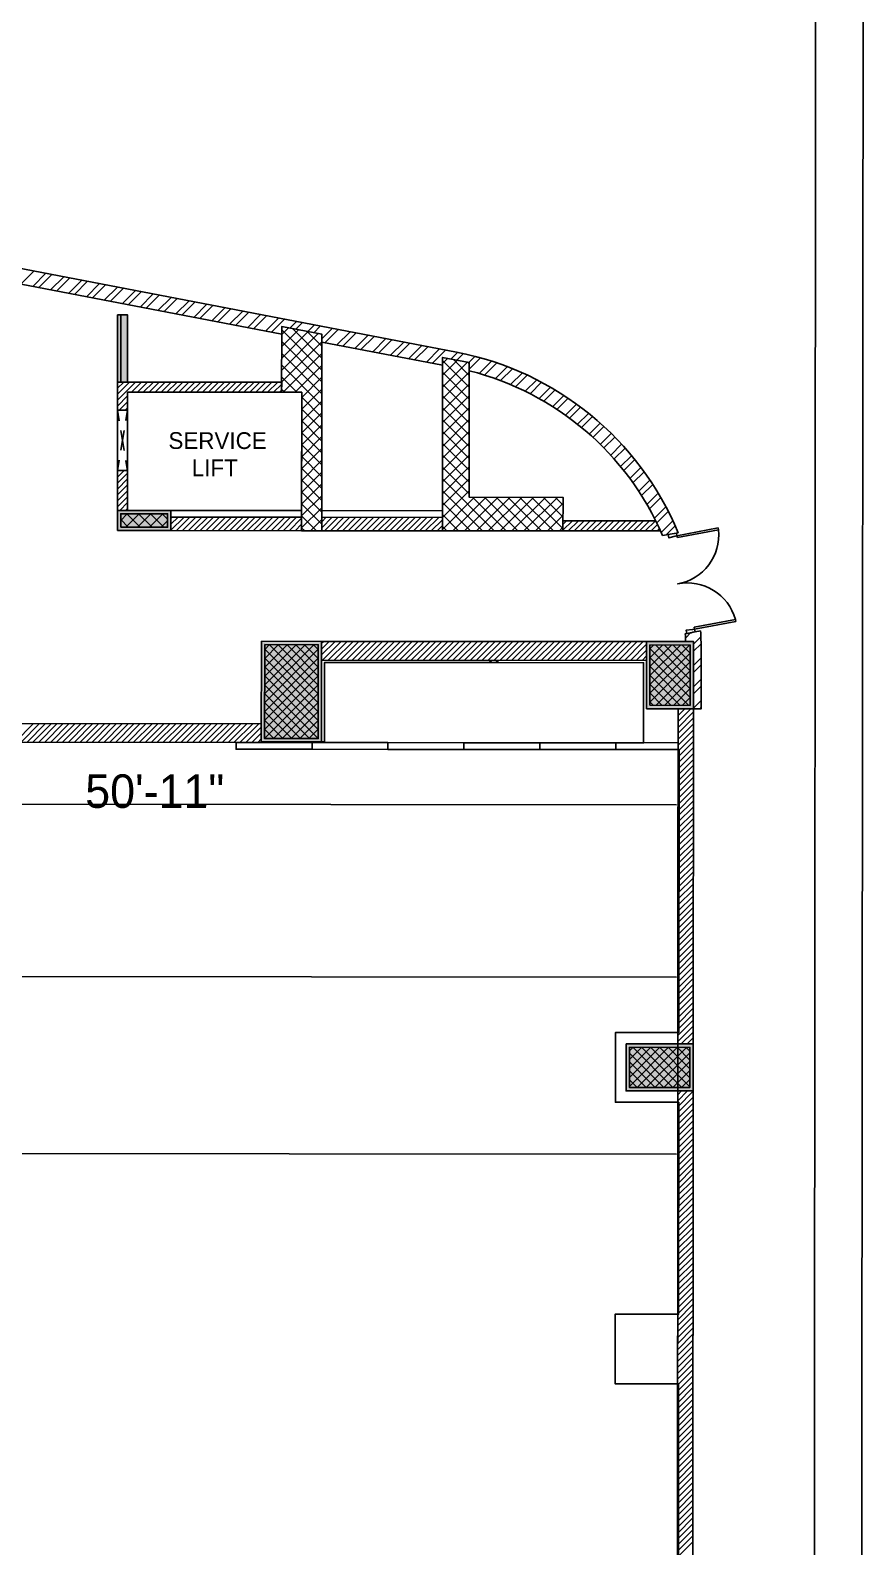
# Model space of a CAD drawing. Header units: millimetres. Extents: x -957 to 3394, y -3 to 3008.
# Drawn here: x 2905 to 3394, y 1653 to 2543 of the extents above; entities that cross this region are included whole.
import ezdxf

# ---------------------------------------------------------------- set-up
doc = ezdxf.new("R2010")
doc.units = ezdxf.units.MM
for name, color, linetype in [('HATCHES', 7, 'CONTINUOUS'), ('PDF_0', 7, 'CONTINUOUS'), ('PDF_DOOR', 7, 'CONTINUOUS'), ('PDF_ELEVATION_5_LIGHT', 7, 'CONTINUOUS'), ('PDF_ELEVATION_HIDDEN', 7, 'CONTINUOUS'), ('PDF_FIRE___PLUMB_MARGIN', 7, 'CONTINUOUS'), ('PDF_FRAMING-COLUMN', 7, 'CONTINUOUS'), ('PDF_FRAMING-COLUMN_HATCH', 7, 'CONTINUOUS'), ('PDF_FSM-PODIUM-FRAMING_-_S', 7, 'CONTINUOUS'), ('PDF_HATCH', 7, 'CONTINUOUS'), ('PDF_HATCH_-_BRICK_WALL', 7, 'CONTINUOUS'), ('PDF_HATCH_-_WALL', 7, 'CONTINUOUS'), ('PDF_ID_LAYER', 7, 'CONTINUOUS'), ('PDF_SHREM-CAD_6_CABLE', 7, 'CONTINUOUS'), ('PDF_SHREM_ACOUSTIC_WALL', 7, 'CONTINUOUS'), ('PDF_TEMPLATE', 7, 'CONTINUOUS'), ('PDF_TEXT', 7, 'CONTINUOUS'), ('PDF_WALL', 7, 'CONTINUOUS')]:
    doc.layers.add(name, color=color, linetype=linetype)
doc.styles.add('PDF_ARIAL', font='PDF_ARIAL')

msp = doc.modelspace()

# ---------------------------------------------------------------- linework, layer by layer
at = {"layer": 'HATCHES', "color": 253}
msp.add_lwpolyline([(712.53, 2126.9), (3285.08, 2124.7), (3284.08, 953.45), (711.53, 951.72), (712.53, 2126.9)], dxfattribs=at)
at = {"layer": 'PDF_0'}
msp.add_lwpolyline([(-926.17, 18.23), (-923.64, 2975.98), (3366.24, 2973.12), (3363.71, 15.38)], close=True, dxfattribs=at)
at = {"layer": 'PDF_0', "color": 7}
for points in [[(3294.18, 2184.09), (3266.65, 2184.11), (3266.61, 2144.78), (3294.14, 2144.76)], [(3293.95, 1920.57), (3293.98, 1948.11), (3254.65, 1948.14), (3254.62, 1920.61)]]:
    msp.add_lwpolyline(points, close=True, dxfattribs=at)
at = {"layer": 'PDF_0'}
for points in [[(3285.08, 2124.7), (3285.02, 2050.11)], [(3285.08, 2123.39), (3285.05, 2088.4)], [(3285.06, 2100.31), (3285, 2033.98)], [(2675.1, 2088.93), (3284.26, 2088.4)], [(3284.85, 2088.21), (3285.25, 2088.6)], [(3285.04, 2078.04), (3284.96, 1987.38)], [(3284.82, 2049.92), (3285.21, 2050.31)], [(3284.81, 2033.79), (3285.2, 2034.18)], [(3284.77, 1987.2), (3285.16, 1987.59)], [(3284.75, 1970.28), (3285.15, 1970.67)], [(3284.93, 1944.34), (3284.95, 1970.48)], [(3284.68, 1883.36), (3285.07, 1883.75)], [(3284.88, 1883.52), (3284.88, 1883.56)]]:
    msp.add_lwpolyline(points, dxfattribs=at)
at = {"layer": 'PDF_0', "color": 7}
for points in [[(3294.18, 2184.09), (3266.65, 2184.11), (3294.14, 2144.76), (3266.61, 2144.78)], [(3293.95, 1920.57), (3293.98, 1948.11), (3254.62, 1920.61), (3254.65, 1948.14)]]:
    msp.add_solid(points, dxfattribs=at)
at = {"layer": 'PDF_DOOR'}
for points in [[(3284.66, 2245.16), (3308.81, 2249.71), (3308.61, 2250.78), (3284.46, 2246.23)], [(3279.32, 2246.91), (3284.16, 2247.82), (3284.46, 2246.23), (3283.31, 2246.01), (3279.69, 2244.97)], [(3294.58, 2192.5), (3318.74, 2197.05), (3318.94, 2195.99), (3294.78, 2191.44)], [(3290.25, 2188.93), (3295.08, 2189.84), (3294.78, 2191.44), (3293.63, 2191.22), (3289.88, 2190.87)]]:
    msp.add_lwpolyline(points, close=True, dxfattribs=at)
msp.add_lwpolyline([(3318.74, 2197.05, 0.393894), (3284.79, 2217.92, 0.393894), (3308.81, 2249.71, 0.393894)], format="xyb", dxfattribs=at)
at = {"layer": 'PDF_ELEVATION_5_LIGHT', "color": 7}
msp.add_lwpolyline([(2962, 2375.71), (2956.1, 2375.72), (2956.07, 2336.39), (2961.97, 2336.38)], close=True, dxfattribs=at)
msp.add_lwpolyline([(2962, 2375.71), (2956.1, 2375.72), (2956.07, 2336.39), (2961.97, 2336.38)], close=True, dxfattribs=at)
at = {"layer": 'PDF_ELEVATION_5_LIGHT'}
for points in [[(2956.07, 2336.39), (2956.1, 2375.72)], [(2958.04, 2336.39), (2958.07, 2375.72)], [(2961.97, 2336.38), (2962, 2375.71)], [(2956.05, 2319.87), (2956.02, 2284.47), (2961.92, 2284.47), (2961.95, 2319.86)]]:
    msp.add_lwpolyline(points, close=True, dxfattribs=at)
msp.add_lwpolyline([(3075.96, 2260.97), (3146.76, 2260.91)], dxfattribs=at)
at = {"layer": 'PDF_ELEVATION_5_LIGHT', "color": 7}
msp.add_solid([(2962, 2375.71), (2956.1, 2375.72), (2961.97, 2336.38), (2956.07, 2336.39)], dxfattribs=at)
msp.add_solid([(2962, 2375.71), (2956.1, 2375.72), (2961.97, 2336.38), (2956.07, 2336.39)], dxfattribs=at)
at = {"layer": 'PDF_ELEVATION_HIDDEN'}
for points in [[(2957.07, 2313.71), (2956.05, 2319.87)], [(2961.95, 2319.86), (2960.94, 2313.81)], [(2959.96, 2307.99), (2958.01, 2296.35)], [(2959.95, 2296.25), (2958.03, 2307.89)], [(2957.04, 2290.53), (2956.02, 2284.47)], [(2961.92, 2284.27), (2960.91, 2290.43)]]:
    msp.add_lwpolyline(points, dxfattribs=at)
at = {"layer": 'PDF_FIRE___PLUMB_MARGIN'}
msp.add_lwpolyline([(2961.9, 2261.07), (3064.16, 2260.98), (3064.22, 2330.4), (2961.96, 2330.48)], close=True, dxfattribs=at)
at = {"layer": 'PDF_FRAMING-COLUMN'}
for points in [[(2955.99, 2249.27), (2987.46, 2249.24), (2987.47, 2261.04), (2956, 2261.07)], [(2957.96, 2251.24), (2985.49, 2251.21), (2985.5, 2259.08), (2957.97, 2259.1)], [(3040.5, 2184.3), (3075.9, 2184.27), (3075.84, 2125.28), (3040.45, 2125.31)], [(3042.46, 2182.34), (3073.93, 2182.31), (3073.88, 2127.25), (3042.42, 2127.27)], [(3266.61, 2144.78), (3294.14, 2144.76), (3294.18, 2184.09), (3266.65, 2184.11)], [(3268.58, 2146.75), (3292.18, 2146.73), (3292.21, 2182.12), (3268.61, 2182.14)], [(3254.65, 1948.14), (3254.62, 1920.61), (3293.95, 1920.57), (3293.98, 1948.11)], [(3256.61, 1946.17), (3256.59, 1922.57), (3291.99, 1922.54), (3292.01, 1946.14)]]:
    msp.add_lwpolyline(points, close=True, dxfattribs=at)
at = {"layer": 'PDF_FRAMING-COLUMN_HATCH'}
for points in [[(3052.44, 2357.29), (3062.24, 2367.07)], [(3052.44, 2350.34), (3068.07, 2365.94)], [(3052.45, 2364.24), (3056.41, 2368.19)], [(3076.03, 2343.43), (3052.45, 2367.05)], [(3076.04, 2350.39), (3058.71, 2367.75)], [(3076.04, 2357.34), (3067.31, 2366.09)], [(3052.43, 2343.38), (3073.91, 2364.82)], [(3052.43, 2336.43), (3076.05, 2360.01)], [(3076.03, 2336.48), (3052.45, 2360.1)], [(3076.05, 2364.29), (3075.91, 2364.43)], [(3076.02, 2329.53), (3052.44, 2353.15)], [(3053.35, 2330.41), (3076.04, 2353.06)], [(3146.82, 2340.36), (3155.61, 2349.12)], [(3146.83, 2347.31), (3149.75, 2350.23)], [(3162.55, 2333.31), (3146.83, 2349.06)], [(3162.55, 2340.27), (3153.27, 2349.56)], [(3061.26, 2330.4), (3052.43, 2339.24)], [(3076.01, 2322.58), (3052.44, 2346.19)], [(3060.3, 2330.4), (3076.03, 2346.1)], [(3146.81, 2326.45), (3162.56, 2342.17)], [(3146.82, 2333.4), (3161.46, 2348.02)], [(3162.54, 2326.36), (3146.82, 2342.11)], [(3162.56, 2347.22), (3161.83, 2347.95)], [(3054.31, 2330.4), (3052.42, 2332.29)], [(3064.21, 2320.41), (3076.02, 2332.2)], [(3064.22, 2327.36), (3076.03, 2339.15)], [(3146.81, 2319.5), (3162.55, 2335.22)], [(3162.54, 2319.41), (3146.82, 2335.15)], [(3064.21, 2313.46), (3076.02, 2325.24)], [(3076.01, 2315.62), (3064.22, 2327.43)], [(3146.8, 2312.55), (3162.54, 2328.26)], [(3162.53, 2312.46), (3146.81, 2328.2)], [(3064.2, 2306.5), (3076.01, 2318.29)], [(3076, 2308.67), (3064.21, 2320.48)], [(3076, 2301.72), (3064.21, 2313.53)], [(3146.79, 2305.59), (3162.54, 2321.31)], [(3146.79, 2298.64), (3162.53, 2314.36)], [(3162.52, 2298.55), (3146.8, 2314.3)], [(3162.53, 2305.5), (3146.81, 2321.25)], [(3064.19, 2299.55), (3076, 2311.34)], [(3064.19, 2292.6), (3076, 2304.39)], [(3075.99, 2294.77), (3064.2, 2306.57)], [(3146.78, 2291.69), (3162.53, 2307.41)], [(3162.51, 2291.6), (3146.79, 2307.34)], [(3064.18, 2285.64), (3075.99, 2297.43)], [(3075.98, 2287.81), (3064.19, 2299.62)], [(3146.78, 2284.74), (3162.52, 2300.45)], [(3162.51, 2284.64), (3146.79, 2300.39)], [(3064.18, 2278.69), (3075.99, 2290.48)], [(3075.98, 2280.86), (3064.19, 2292.67)], [(3146.76, 2270.83), (3162.51, 2286.55)], [(3146.77, 2277.78), (3162.51, 2293.5)], [(3162.5, 2277.69), (3146.78, 2293.44)], [(3162.5, 2270.74), (3146.78, 2286.48)], [(3064.17, 2271.74), (3075.98, 2283.53)], [(3075.97, 2273.91), (3064.18, 2285.72)], [(3075.97, 2266.95), (3064.18, 2278.76)], [(3146.76, 2263.88), (3162.5, 2279.6)], [(3177.17, 2249.08), (3146.77, 2279.53)], [(3064.16, 2264.79), (3075.97, 2276.58)], [(3064.16, 2257.83), (3075.97, 2269.62)], [(3075.96, 2260), (3064.17, 2271.81)], [(3146.75, 2256.92), (3162.5, 2272.64)], [(3146.75, 2249.97), (3165.56, 2268.76)], [(3170.22, 2249.09), (3146.77, 2272.58)], [(3152.83, 2249.1), (3172.52, 2268.75)], [(3159.79, 2249.1), (3179.47, 2268.75)], [(3184.12, 2249.08), (3164.47, 2268.76)], [(3166.74, 2249.09), (3186.42, 2268.74)], [(3191.07, 2249.07), (3171.43, 2268.75)], [(3173.69, 2249.09), (3193.37, 2268.73)], [(3198.03, 2249.06), (3178.38, 2268.75)], [(3180.64, 2249.08), (3200.33, 2268.73)], [(3204.98, 2249.06), (3185.33, 2268.74)], [(3187.6, 2249.07), (3207.28, 2268.72)], [(3211.93, 2249.05), (3192.28, 2268.73)], [(3194.55, 2249.07), (3214.23, 2268.72)], [(3217.54, 2250.39), (3199.24, 2268.73)], [(3217.55, 2257.35), (3206.19, 2268.72)], [(3217.55, 2264.3), (3213.14, 2268.72)], [(3064.15, 2250.88), (3075.96, 2262.67)], [(3075.95, 2253.05), (3064.16, 2264.86)], [(3163.26, 2249.09), (3146.76, 2265.63)], [(3201.5, 2249.06), (3217.55, 2265.08)], [(2957.96, 2255.25), (2961.82, 2259.1)], [(2962.42, 2251.23), (2957.97, 2255.7)], [(2960.9, 2251.23), (2968.78, 2259.09)], [(2969.37, 2251.23), (2961.51, 2259.1)], [(2967.86, 2251.23), (2975.73, 2259.09)], [(2976.33, 2251.22), (2968.47, 2259.09)], [(2974.81, 2251.22), (2982.68, 2259.08)], [(2983.28, 2251.21), (2975.42, 2259.09)], [(2981.76, 2251.22), (2985.5, 2254.94)], [(2985.5, 2255.95), (2982.37, 2259.08)], [(3065.93, 2249.18), (3064.15, 2250.95)], [(3072.88, 2249.17), (3064.16, 2257.91)], [(3069.4, 2249.17), (3075.96, 2255.72)], [(3156.31, 2249.1), (3146.75, 2258.67)], [(3149.36, 2249.11), (3146.75, 2251.72)], [(3208.46, 2249.06), (3217.55, 2258.13)], [(3215.41, 2249.05), (3217.54, 2251.18)], [(3042.43, 2148.22), (3073.92, 2179.66)], [(3042.44, 2158.65), (3066.15, 2182.32)], [(3042.44, 2153.43), (3071.36, 2182.31)], [(3042.45, 2169.08), (3055.72, 2182.32)], [(3042.45, 2163.86), (3060.93, 2182.32)], [(3042.46, 2179.51), (3045.29, 2182.33)], [(3042.46, 2174.29), (3050.51, 2182.33)], [(3073.9, 2148.19), (3042.46, 2179.68)], [(3073.9, 2153.41), (3045.03, 2182.33)], [(3073.91, 2158.62), (3050.24, 2182.33)], [(3073.91, 2163.84), (3055.45, 2182.33)], [(3073.92, 2169.05), (3060.67, 2182.32)], [(3073.92, 2174.27), (3065.88, 2182.32)], [(3073.92, 2179.48), (3071.1, 2182.31)], [(3268.59, 2159.03), (3291.73, 2182.12)], [(3268.6, 2169.45), (3281.3, 2182.13)], [(3268.6, 2164.24), (3286.51, 2182.13)], [(3268.61, 2179.88), (3270.87, 2182.14)], [(3268.61, 2174.67), (3276.09, 2182.14)], [(3292.19, 2156.46), (3268.61, 2180.08)], [(3292.19, 2161.68), (3271.76, 2182.14)], [(3292.2, 2166.89), (3276.98, 2182.14)], [(3292.2, 2172.11), (3282.19, 2182.13)], [(3292.21, 2177.32), (3287.41, 2182.13)], [(3042.43, 2143.01), (3073.92, 2174.44)], [(3073.89, 2142.98), (3042.46, 2174.47)], [(3268.58, 2148.6), (3292.2, 2172.17)], [(3268.59, 2153.81), (3292.21, 2177.39)], [(3292.18, 2151.25), (3268.61, 2174.87)], [(3042.42, 2137.79), (3073.92, 2169.23)], [(3042.42, 2132.58), (3073.91, 2164.01)], [(3073.89, 2137.76), (3042.45, 2169.26)], [(3073.88, 2132.55), (3042.45, 2164.04)], [(3291.49, 2146.73), (3268.6, 2169.65)], [(3286.27, 2146.73), (3268.6, 2164.44)], [(3271.95, 2146.74), (3292.2, 2166.96)], [(3277.16, 2146.74), (3292.19, 2161.75)], [(3042.42, 2127.36), (3073.91, 2158.8)], [(3073.88, 2127.34), (3042.44, 2158.83)], [(3068.75, 2127.25), (3042.44, 2153.61)], [(3047.54, 2127.27), (3073.9, 2153.59)], [(3281.06, 2146.73), (3268.59, 2159.22)], [(3275.84, 2146.74), (3268.59, 2154.01)], [(3282.37, 2146.73), (3292.19, 2156.53)], [(3063.54, 2127.26), (3042.43, 2148.4)], [(3052.76, 2127.27), (3073.9, 2148.37)], [(3270.63, 2146.74), (3268.58, 2148.79)], [(3287.59, 2146.73), (3292.18, 2151.32)], [(3053.11, 2127.26), (3042.42, 2137.97)], [(3058.32, 2127.26), (3042.43, 2143.18)], [(3057.97, 2127.26), (3073.89, 2143.16)], [(3063.18, 2127.26), (3073.89, 2137.94)], [(3047.9, 2127.27), (3042.42, 2132.75)], [(3042.68, 2127.27), (3042.42, 2127.54)], [(3068.4, 2127.25), (3073.88, 2132.73)], [(3073.61, 2127.25), (3073.88, 2127.51)], [(3256.59, 1923.26), (3279.52, 1946.15)], [(3256.6, 1938.91), (3263.87, 1946.17)], [(3256.6, 1933.69), (3269.09, 1946.16)], [(3256.6, 1928.48), (3274.3, 1946.16)], [(3256.61, 1944.12), (3258.66, 1946.17)], [(3256.61, 1942.81), (3276.82, 1922.56)], [(3258.46, 1946.17), (3282.04, 1922.55)], [(3261.11, 1922.57), (3284.73, 1946.15)], [(3263.68, 1946.17), (3287.25, 1922.55)], [(3266.33, 1922.57), (3289.95, 1946.14)], [(3268.89, 1946.16), (3291.99, 1923.02)], [(3271.54, 1922.56), (3292.01, 1942.99)], [(3274.1, 1946.16), (3291.99, 1928.24)], [(3279.32, 1946.15), (3292, 1933.45)], [(3284.53, 1946.15), (3292, 1938.67)], [(3289.75, 1946.14), (3292.01, 1943.88)], [(3256.6, 1937.59), (3271.61, 1922.56)], [(3256.6, 1932.38), (3266.4, 1922.57)], [(3276.76, 1922.56), (3292, 1937.77)], [(3281.97, 1922.55), (3292, 1932.56)], [(3256.59, 1927.16), (3261.18, 1922.57)], [(3287.19, 1922.55), (3291.99, 1927.34)]]:
    msp.add_lwpolyline(points, dxfattribs=at)
for points in [[(2955.99, 2249.27), (2987.46, 2249.24), (2956, 2261.07), (2987.47, 2261.04)], [(2957.96, 2251.24), (2985.49, 2251.21), (2957.97, 2259.1), (2985.5, 2259.08)], [(3040.5, 2184.3), (3075.9, 2184.27), (3040.45, 2125.31), (3075.84, 2125.28)], [(3042.46, 2182.34), (3073.93, 2182.31), (3042.42, 2127.27), (3073.88, 2127.25)], [(3266.61, 2144.78), (3294.14, 2144.76), (3266.65, 2184.11), (3294.18, 2184.09)], [(3268.58, 2146.75), (3292.18, 2146.73), (3268.61, 2182.14), (3292.21, 2182.12)], [(3254.65, 1948.14), (3254.62, 1920.61), (3293.98, 1948.11), (3293.95, 1920.57)], [(3256.61, 1946.17), (3256.59, 1922.57), (3292.01, 1946.14), (3291.99, 1922.54)]]:
    msp.add_solid(points, dxfattribs=at)
at = {"layer": 'PDF_FSM-PODIUM-FRAMING_-_S'}
for points in [[(3052.42, 2330.41), (3052.45, 2368.95), (3076.05, 2364.41), (3075.95, 2249.17), (3064.15, 2249.18), (3064.22, 2330.4)], [(3146.83, 2350.78), (3162.56, 2347.81), (3162.49, 2268.76), (3217.56, 2268.71), (3217.54, 2249.05), (3146.75, 2249.11)]]:
    msp.add_lwpolyline(points, close=True, dxfattribs=at)
at = {"layer": 'PDF_HATCH'}
for points in [[(3217.54, 2252.88), (3219.61, 2254.95)], [(3217.54, 2249.4), (3223.09, 2254.94)], [(3220.66, 2249.05), (3226.57, 2254.94)], [(3224.14, 2249.04), (3230.04, 2254.94)], [(3227.61, 2249.04), (3233.52, 2254.94)], [(3231.09, 2249.04), (3237, 2254.93)], [(3234.57, 2249.03), (3240.47, 2254.93)], [(3238.04, 2249.03), (3243.95, 2254.93)], [(3241.52, 2249.03), (3247.42, 2254.92)], [(3245, 2249.02), (3250.9, 2254.92)], [(3248.47, 2249.02), (3254.38, 2254.92)], [(3251.95, 2249.02), (3257.85, 2254.91)], [(3255.42, 2249.02), (3261.33, 2254.91)], [(3258.9, 2249.01), (3264.81, 2254.91)], [(3262.38, 2249.01), (3268.28, 2254.9)], [(3265.85, 2249.01), (3271.76, 2254.9)], [(3269.33, 2249), (3273.07, 2252.74)], [(3272.81, 2249), (3274.19, 2250.38)], [(3075.89, 2183.24), (3076.93, 2184.27)], [(3075.89, 2179.77), (3080.4, 2184.27)], [(3075.89, 2176.29), (3083.88, 2184.27)], [(3076.33, 2173.26), (3087.36, 2184.26)], [(3079.81, 2173.26), (3090.83, 2184.26)], [(3083.29, 2173.26), (3094.31, 2184.26)], [(3086.76, 2173.25), (3097.78, 2184.26)], [(3090.24, 2173.25), (3101.26, 2184.25)], [(3093.72, 2173.25), (3104.74, 2184.25)], [(3097.19, 2173.24), (3108.21, 2184.25)], [(3100.67, 2173.24), (3111.69, 2184.24)], [(3104.14, 2173.24), (3115.17, 2184.24)], [(3107.62, 2173.23), (3118.64, 2184.24)], [(3111.1, 2173.23), (3122.12, 2184.23)], [(3114.57, 2173.23), (3125.59, 2184.23)], [(3118.05, 2173.23), (3129.07, 2184.23)], [(3121.53, 2173.22), (3132.55, 2184.23)], [(3125, 2173.22), (3136.02, 2184.22)], [(3128.48, 2173.22), (3139.5, 2184.22)], [(3131.95, 2173.21), (3142.98, 2184.22)], [(3135.43, 2173.21), (3146.45, 2184.21)], [(3138.91, 2173.21), (3149.93, 2184.21)], [(3142.38, 2173.2), (3153.41, 2184.21)], [(3145.86, 2173.2), (3156.88, 2184.2)], [(3149.34, 2173.2), (3160.36, 2184.2)], [(3152.81, 2173.2), (3163.83, 2184.2)], [(3156.29, 2173.19), (3167.31, 2184.2)], [(3159.77, 2173.19), (3170.79, 2184.19)], [(3163.24, 2173.19), (3174.26, 2184.19)], [(3166.72, 2173.18), (3177.74, 2184.19)], [(3170.19, 2173.18), (3181.22, 2184.18)], [(3173.67, 2173.18), (3184.69, 2184.18)], [(3177.15, 2173.18), (3188.17, 2184.18)], [(3180.62, 2173.17), (3191.65, 2184.18)], [(3184.1, 2173.17), (3195.12, 2184.17)], [(3187.58, 2173.17), (3198.6, 2184.17)], [(3191.05, 2173.16), (3202.07, 2184.17)], [(3194.53, 2173.16), (3205.55, 2184.16)], [(3198.01, 2173.16), (3209.03, 2184.16)], [(3201.48, 2173.15), (3212.5, 2184.16)], [(3204.96, 2173.15), (3215.98, 2184.15)], [(3208.43, 2173.15), (3219.46, 2184.15)], [(3211.91, 2173.15), (3222.93, 2184.15)], [(3215.39, 2173.14), (3226.41, 2184.15)], [(3218.86, 2173.14), (3229.89, 2184.14)], [(3222.34, 2173.14), (3233.36, 2184.14)], [(3225.82, 2173.13), (3236.84, 2184.14)], [(3229.29, 2173.13), (3240.31, 2184.13)], [(3232.77, 2173.13), (3243.79, 2184.13)], [(3236.24, 2173.12), (3247.27, 2184.13)], [(3239.72, 2173.12), (3250.74, 2184.12)], [(3243.2, 2173.12), (3254.22, 2184.12)], [(3246.67, 2173.12), (3257.7, 2184.12)], [(3250.15, 2173.11), (3261.17, 2184.12)], [(3253.63, 2173.11), (3264.65, 2184.11)], [(3257.1, 2173.11), (3266.65, 2182.63)], [(3260.58, 2173.1), (3266.64, 2179.16)], [(3264.06, 2173.1), (3266.64, 2175.68)], [(2895.82, 2125.04), (2906.84, 2136.04)], [(2899.29, 2125.04), (2910.31, 2136.04)], [(2902.77, 2125.03), (2913.79, 2136.04)], [(2906.24, 2125.03), (2917.27, 2136.03)], [(2909.72, 2125.03), (2920.74, 2136.03)], [(2913.2, 2125.02), (2924.22, 2136.03)], [(2916.67, 2125.02), (2927.7, 2136.02)], [(2920.15, 2125.02), (2931.17, 2136.02)], [(2923.63, 2125.02), (2934.65, 2136.02)], [(2927.1, 2125.01), (2938.12, 2136.02)], [(2930.58, 2125.01), (2941.6, 2136.01)], [(2934.05, 2125.01), (2945.08, 2136.01)], [(2937.53, 2125), (2948.55, 2136.01)], [(2941.01, 2125), (2952.03, 2136)], [(2944.48, 2125), (2955.51, 2136)], [(2947.96, 2124.99), (2958.98, 2136)], [(2951.44, 2124.99), (2962.46, 2135.99)], [(2954.91, 2124.99), (2965.93, 2135.99)], [(2958.39, 2124.99), (2969.41, 2135.99)], [(2961.87, 2124.98), (2972.89, 2135.99)], [(2965.34, 2124.98), (2976.36, 2135.98)], [(2968.82, 2124.98), (2979.84, 2135.98)], [(2972.29, 2124.97), (2983.32, 2135.98)], [(2975.77, 2124.97), (2986.79, 2135.97)], [(2979.25, 2124.97), (2990.27, 2135.97)], [(2982.72, 2124.97), (2993.75, 2135.97)], [(2986.2, 2124.96), (2997.22, 2135.97)], [(2989.68, 2124.96), (3000.7, 2135.96)], [(2993.15, 2124.96), (3004.17, 2135.96)], [(2996.63, 2124.95), (3007.65, 2135.96)], [(3000.11, 2124.95), (3011.13, 2135.95)], [(3003.58, 2124.95), (3014.6, 2135.95)], [(3007.06, 2124.94), (3018.08, 2135.95)], [(3010.53, 2124.94), (3021.56, 2135.94)], [(3014.01, 2124.94), (3025.03, 2135.94)], [(3017.49, 2124.94), (3028.51, 2135.94)], [(3020.96, 2124.93), (3031.99, 2135.94)], [(3024.44, 2124.93), (3035.46, 2135.93)], [(3027.92, 2124.93), (3038.94, 2135.93)], [(3031.39, 2124.92), (3040.46, 2133.97)], [(3034.87, 2124.92), (3040.45, 2130.49)], [(3038.35, 2124.92), (3040.45, 2127.02)]]:
    msp.add_lwpolyline(points, dxfattribs=at)
at = {"layer": 'PDF_HATCH_-_BRICK_WALL'}
for points in [[(3289.44, 2186.21), (3292.61, 2189.38)], [(3294.17, 2178.43), (3298.6, 2182.85)], [(3294.18, 2182.6), (3298.45, 2186.87)], [(3294.16, 2165.92), (3298.69, 2170.44)], [(3294.17, 2170.09), (3298.69, 2174.61)], [(3294.15, 2157.57), (3298.68, 2162.09)], [(3294.15, 2153.4), (3298.68, 2157.92)], [(3294.14, 2145.06), (3298.67, 2149.58)], [(3298.01, 2144.75), (3298.67, 2145.41)]]:
    msp.add_lwpolyline(points, dxfattribs=at)
at = {"layer": 'PDF_HATCH_-_WALL'}
for points in [[(2899.31, 2393.78), (2907.05, 2401.5)], [(2906.31, 2392.43), (2914.05, 2400.16)], [(2909.82, 2391.76), (2917.55, 2399.49)], [(2916.82, 2390.42), (2924.56, 2398.14)], [(2920.32, 2389.74), (2928.06, 2397.47)], [(2927.32, 2388.4), (2935.06, 2396.12)], [(2930.82, 2387.73), (2938.56, 2395.45)], [(2937.83, 2386.38), (2945.56, 2394.11)], [(2941.33, 2385.71), (2949.07, 2393.43)], [(2948.33, 2384.36), (2956.07, 2392.09)], [(2951.83, 2383.69), (2959.57, 2391.41)], [(2958.84, 2382.34), (2966.57, 2390.07)], [(2962.34, 2381.67), (2970.07, 2389.4)], [(2969.34, 2380.33), (2977.08, 2388.05)], [(2972.84, 2379.65), (2980.58, 2387.38)], [(2979.84, 2378.31), (2987.58, 2386.03)], [(2983.34, 2377.64), (2991.08, 2385.36)], [(2990.35, 2376.29), (2998.09, 2384.02)], [(2993.85, 2375.62), (3001.59, 2383.34)], [(3000.85, 2374.27), (3008.59, 2382)], [(3004.35, 2373.6), (3012.09, 2381.33)], [(3011.36, 2372.25), (3019.09, 2379.98)], [(3014.86, 2371.58), (3022.6, 2379.31)], [(3021.86, 2370.24), (3029.6, 2377.96)], [(3025.36, 2369.56), (3033.1, 2377.29)], [(3032.36, 2368.22), (3040.1, 2375.94)], [(3035.87, 2367.55), (3043.6, 2375.27)], [(3042.87, 2366.2), (3050.61, 2373.93)], [(3046.37, 2365.53), (3054.11, 2373.25)], [(3057.23, 2368.03), (3061.11, 2371.91)], [(3060.73, 2367.36), (3064.61, 2371.24)], [(3067.73, 2366.01), (3071.61, 2369.89)], [(3071.23, 2365.33), (3075.12, 2369.22)], [(3076.05, 2361.81), (3082.12, 2367.87)], [(3077.88, 2359.47), (3085.62, 2367.2)], [(3084.88, 2358.13), (3092.62, 2365.85)], [(3088.39, 2357.46), (3096.12, 2365.18)], [(3095.39, 2356.11), (3103.13, 2363.84)], [(3098.89, 2355.44), (3106.63, 2363.16)], [(3105.89, 2354.09), (3113.63, 2361.82)], [(3109.39, 2353.42), (3117.13, 2361.15)], [(3116.4, 2352.08), (3124.14, 2359.8)], [(3119.9, 2351.4), (3127.64, 2359.13)], [(3126.9, 2350.06), (3134.64, 2357.78)], [(3130.4, 2349.38), (3138.14, 2357.11)], [(3137.41, 2348.04), (3145.14, 2355.76)], [(3140.91, 2347.37), (3148.64, 2355.09)], [(3151.75, 2349.85), (3155.65, 2353.75)], [(3155.26, 2349.19), (3159.11, 2353.03)], [(3162.28, 2347.87), (3165.86, 2351.44)], [(3162.56, 2343.97), (3169.15, 2350.55)], [(3168.32, 2341.39), (3175.58, 2348.63)], [(3171.53, 2340.42), (3178.72, 2347.6)], [(3177.79, 2338.34), (3184.85, 2345.39)], [(3180.85, 2337.23), (3187.85, 2344.21)], [(3186.82, 2334.85), (3193.71, 2341.72)], [(3189.73, 2333.59), (3196.57, 2340.42)], [(2956.06, 2329.25), (2963.2, 2336.38)], [(2956.06, 2325.78), (2966.68, 2336.38)], [(2956.07, 2336.21), (2956.25, 2336.39)], [(2956.07, 2332.73), (2959.73, 2336.39)], [(2964.25, 2330.48), (2970.15, 2336.38)], [(2967.73, 2330.48), (2973.63, 2336.37)], [(2971.2, 2330.48), (2977.11, 2336.37)], [(2974.68, 2330.47), (2980.58, 2336.37)], [(2978.16, 2330.47), (2984.06, 2336.36)], [(2981.63, 2330.47), (2987.54, 2336.36)], [(2985.11, 2330.46), (2991.01, 2336.36)], [(2988.58, 2330.46), (2994.49, 2336.36)], [(2992.06, 2330.46), (2997.97, 2336.35)], [(2995.54, 2330.45), (3001.44, 2336.35)], [(2999.01, 2330.45), (3004.92, 2336.35)], [(3002.49, 2330.45), (3008.39, 2336.34)], [(3005.97, 2330.45), (3011.87, 2336.34)], [(3009.44, 2330.44), (3015.35, 2336.34)], [(3012.92, 2330.44), (3018.82, 2336.33)], [(3016.39, 2330.44), (3022.3, 2336.33)], [(3019.87, 2330.43), (3025.78, 2336.33)], [(3023.35, 2330.43), (3029.25, 2336.33)], [(3026.82, 2330.43), (3032.73, 2336.32)], [(3030.3, 2330.43), (3036.21, 2336.32)], [(3033.78, 2330.42), (3039.68, 2336.32)], [(3037.25, 2330.42), (3043.16, 2336.31)], [(3040.73, 2330.42), (3046.63, 2336.31)], [(3044.21, 2330.41), (3050.11, 2336.31)], [(3047.68, 2330.41), (3052.43, 2335.15)], [(3051.16, 2330.41), (3052.42, 2331.67)], [(3195.43, 2330.94), (3202.18, 2337.68)], [(3198.21, 2329.55), (3204.92, 2336.25)], [(3203.65, 2326.64), (3210.29, 2333.27)], [(3206.3, 2325.12), (3212.91, 2331.72)], [(2956.06, 2322.3), (2961.96, 2328.2)], [(2957.1, 2319.87), (2961.96, 2324.72)], [(3211.49, 2321.97), (3218.05, 2328.51)], [(3214.03, 2320.33), (3220.56, 2326.85)], [(3218.99, 2316.94), (3225.47, 2323.42)], [(3221.41, 2315.19), (3227.88, 2321.65)], [(2960.57, 2319.87), (2961.96, 2321.24)], [(3226.13, 2311.57), (3232.57, 2318.01)], [(3228.44, 2309.71), (3234.87, 2316.13)], [(3232.94, 2305.87), (3239.36, 2312.27)], [(3235.14, 2303.89), (3241.55, 2310.29)], [(3239.42, 2299.83), (3245.82, 2306.22)], [(3241.51, 2297.74), (3247.91, 2304.13)], [(3245.57, 2293.46), (3251.97, 2299.86)], [(3247.54, 2291.27), (3253.96, 2297.67)], [(3251.38, 2286.76), (3257.81, 2293.18)], [(3253.25, 2284.46), (3259.69, 2290.89)], [(3256.86, 2279.73), (3263.33, 2286.19)], [(2956.02, 2284.06), (2956.43, 2284.47)], [(2956.02, 2280.59), (2959.91, 2284.47)], [(2956.02, 2277.11), (2961.92, 2283)], [(2956.02, 2273.63), (2961.92, 2279.53)], [(3258.62, 2277.31), (3265.1, 2283.79)], [(3262, 2272.36), (3268.53, 2278.88)], [(2956.01, 2270.16), (2961.92, 2276.05)], [(2956.01, 2266.68), (2961.91, 2272.58)], [(2956.01, 2263.2), (2961.91, 2269.1)], [(3263.64, 2269.82), (3270.19, 2276.36)], [(3266.79, 2264.63), (3273.4, 2271.23)], [(3268.31, 2261.98), (3274.95, 2268.61)], [(2957.35, 2261.07), (2961.91, 2265.62)], [(2960.82, 2261.07), (2961.9, 2262.15)], [(3271.21, 2256.55), (3277.92, 2263.24)], [(3272.6, 2253.77), (3279.35, 2260.5)], [(2987.46, 2256.4), (2988.17, 2257.11)], [(2987.46, 2252.93), (2991.65, 2257.11)], [(2987.46, 2249.45), (2995.13, 2257.1)], [(2990.73, 2249.24), (2998.6, 2257.1)], [(2994.21, 2249.24), (3002.08, 2257.1)], [(2997.68, 2249.24), (3005.56, 2257.1)], [(3001.16, 2249.23), (3009.03, 2257.09)], [(3004.64, 2249.23), (3012.51, 2257.09)], [(3008.11, 2249.23), (3015.98, 2257.09)], [(3011.59, 2249.22), (3019.46, 2257.08)], [(3015.06, 2249.22), (3022.94, 2257.08)], [(3018.54, 2249.22), (3026.41, 2257.08)], [(3022.02, 2249.22), (3029.89, 2257.07)], [(3025.49, 2249.21), (3033.37, 2257.07)], [(3028.97, 2249.21), (3036.84, 2257.07)], [(3032.45, 2249.21), (3040.32, 2257.07)], [(3035.92, 2249.2), (3043.8, 2257.06)], [(3039.4, 2249.2), (3047.27, 2257.06)], [(3042.87, 2249.2), (3050.75, 2257.06)], [(3046.35, 2249.19), (3054.22, 2257.05)], [(3049.83, 2249.19), (3057.7, 2257.05)], [(3053.3, 2249.19), (3061.18, 2257.05)], [(3056.78, 2249.19), (3064.16, 2256.55)], [(3060.26, 2249.18), (3064.16, 2253.07)], [(3075.94, 2254.42), (3078.56, 2257.03)], [(3075.95, 2250.95), (3082.03, 2257.03)], [(3077.64, 2249.17), (3085.51, 2257.03)], [(3081.11, 2249.16), (3088.99, 2257.02)], [(3084.59, 2249.16), (3092.46, 2257.02)], [(3088.07, 2249.16), (3095.94, 2257.02)], [(3091.54, 2249.16), (3099.42, 2257.02)], [(3095.02, 2249.15), (3102.89, 2257.01)], [(3098.5, 2249.15), (3106.37, 2257.01)], [(3101.97, 2249.15), (3109.85, 2257.01)], [(3105.45, 2249.14), (3113.32, 2257)], [(3108.93, 2249.14), (3116.8, 2257)], [(3112.4, 2249.14), (3120.27, 2257)], [(3115.88, 2249.13), (3123.75, 2256.99)], [(3119.35, 2249.13), (3127.23, 2256.99)], [(3122.83, 2249.13), (3130.7, 2256.99)], [(3126.31, 2249.13), (3134.18, 2256.99)], [(3129.78, 2249.12), (3137.66, 2256.98)], [(3133.26, 2249.12), (3141.13, 2256.98)], [(3136.74, 2249.12), (3144.61, 2256.98)], [(3140.21, 2249.11), (3146.73, 2255.62)], [(3143.69, 2249.11), (3146.74, 2252.16)], [(3275.25, 2248.08), (3282.09, 2254.9)], [(3278.01, 2246.66), (3283.39, 2252.03)], [(3063.73, 2249.18), (3064.15, 2249.6)], [(3285.09, 2137.29), (3292.57, 2144.76)], [(3285.1, 2144.25), (3285.62, 2144.76)], [(3285.1, 2140.77), (3289.09, 2144.76)], [(3285.08, 2126.87), (3294.14, 2135.9)], [(3285.09, 2133.82), (3294.14, 2142.86)], [(3285.09, 2130.34), (3294.14, 2139.38)], [(3285.08, 2123.39), (3294.13, 2132.43)], [(3285.08, 2119.91), (3294.13, 2128.95)], [(3285.07, 2116.44), (3294.13, 2125.47)], [(3285.07, 2112.96), (3294.12, 2122)], [(3285.07, 2109.48), (3294.12, 2118.52)], [(3285.06, 2102.53), (3294.12, 2111.57)], [(3285.06, 2099.05), (3294.11, 2108.09)], [(3285.07, 2106.01), (3294.12, 2115.05)], [(3285.05, 2092.1), (3294.11, 2101.14)], [(3285.06, 2095.58), (3294.11, 2104.62)], [(3285.04, 2081.67), (3294.1, 2090.71)], [(3285.05, 2088.63), (3294.1, 2097.66)], [(3285.05, 2085.15), (3294.1, 2094.19)], [(3285.04, 2078.2), (3294.09, 2087.23)], [(3285.04, 2074.72), (3294.09, 2083.76)], [(3285.03, 2067.77), (3294.09, 2076.81)], [(3285.03, 2064.29), (3294.08, 2073.33)], [(3285.04, 2071.24), (3294.09, 2080.28)], [(3285.02, 2057.34), (3294.08, 2066.38)], [(3285.03, 2060.81), (3294.08, 2069.85)], [(3285.01, 2046.91), (3294.07, 2055.95)], [(3285.02, 2053.86), (3294.07, 2062.9)], [(3285.02, 2050.39), (3294.07, 2059.42)], [(3285.01, 2043.43), (3294.07, 2052.47)], [(3285.01, 2039.96), (3294.06, 2048.99)], [(3285, 2033), (3294.06, 2042.04)], [(3285, 2029.53), (3294.05, 2038.57)], [(3285.01, 2036.48), (3294.06, 2045.52)], [(3284.99, 2022.58), (3294.05, 2031.61)], [(3284.99, 2019.1), (3294.04, 2028.14)], [(3285, 2026.05), (3294.05, 2035.09)], [(3284.99, 2015.62), (3294.04, 2024.66)], [(3284.99, 2012.15), (3294.04, 2021.18)], [(3284.98, 2008.67), (3294.04, 2017.71)], [(3284.98, 2005.19), (3294.03, 2014.23)], [(3284.98, 2001.72), (3294.03, 2010.76)], [(3284.97, 1998.24), (3294.03, 2007.28)], [(3284.97, 1994.76), (3294.02, 2003.8)], [(3284.96, 1987.81), (3294.02, 1996.85)], [(3284.96, 1984.34), (3294.01, 1993.37)], [(3284.97, 1991.29), (3294.02, 2000.33)], [(3284.96, 1980.86), (3294.01, 1989.9)], [(3284.96, 1977.38), (3294.01, 1986.42)], [(3284.95, 1973.91), (3294.01, 1982.94)], [(3284.95, 1970.43), (3294, 1979.47)], [(3284.95, 1966.95), (3294, 1975.99)], [(3284.94, 1963.48), (3294, 1972.52)], [(3284.94, 1960), (3293.99, 1969.04)], [(3284.93, 1953.05), (3293.99, 1962.09)], [(3284.93, 1949.57), (3293.98, 1958.61)], [(3284.94, 1956.52), (3293.99, 1965.56)], [(3286.95, 1948.11), (3293.98, 1955.13)], [(3290.42, 1948.11), (3293.98, 1951.66)], [(3293.9, 1948.11), (3293.98, 1948.18)], [(3284.89, 1904.38), (3293.95, 1913.42)], [(3284.9, 1918.29), (3287.2, 1920.58)], [(3284.9, 1914.81), (3290.68, 1920.58)], [(3284.9, 1911.33), (3293.95, 1920.37)], [(3284.9, 1907.86), (3293.95, 1916.89)], [(3284.89, 1900.9), (3293.94, 1909.94)], [(3284.89, 1897.43), (3293.94, 1906.47)], [(3284.88, 1893.95), (3293.94, 1902.99)], [(3284.88, 1890.47), (3293.93, 1899.51)], [(3284.88, 1887), (3293.93, 1896.04)], [(3284.87, 1880.05), (3293.93, 1889.08)], [(3284.87, 1876.57), (3293.92, 1885.61)], [(3284.88, 1883.52), (3293.93, 1892.56)], [(3284.86, 1869.62), (3293.92, 1878.65)], [(3284.87, 1873.09), (3293.92, 1882.13)], [(3284.85, 1859.19), (3293.91, 1868.23)], [(3284.86, 1866.14), (3293.91, 1875.18)], [(3284.86, 1862.66), (3293.91, 1871.7)], [(3284.85, 1855.71), (3293.9, 1864.75)], [(3284.85, 1852.23), (3293.9, 1861.27)], [(3284.84, 1845.28), (3293.9, 1854.32)], [(3284.84, 1841.81), (3293.89, 1850.84)], [(3284.85, 1848.76), (3293.9, 1857.8)], [(3284.83, 1834.85), (3293.89, 1843.89)], [(3284.84, 1838.33), (3293.89, 1847.37)], [(3284.82, 1824.42), (3293.88, 1833.46)], [(3284.83, 1831.38), (3293.88, 1840.41)], [(3284.83, 1827.9), (3293.88, 1836.94)], [(3284.82, 1820.95), (3293.87, 1829.99)], [(3284.82, 1817.47), (3293.87, 1826.51)], [(3284.81, 1810.52), (3293.87, 1819.56)], [(3284.81, 1807.04), (3293.86, 1816.08)], [(3284.82, 1813.99), (3293.87, 1823.03)], [(3284.8, 1800.09), (3293.86, 1809.13)], [(3284.8, 1796.61), (3293.85, 1805.65)], [(3284.81, 1803.57), (3293.86, 1812.6)], [(3284.79, 1789.66), (3293.85, 1798.7)], [(3284.8, 1793.14), (3293.85, 1802.18)], [(3284.79, 1786.18), (3293.85, 1795.22)], [(3284.79, 1782.71), (3293.84, 1791.75)], [(3284.79, 1779.23), (3293.84, 1788.27)], [(3284.78, 1775.76), (3293.84, 1784.79)], [(3284.78, 1772.28), (3293.83, 1781.32)], [(3284.77, 1765.33), (3293.83, 1774.36)], [(3284.77, 1761.85), (3293.82, 1770.89)], [(3284.78, 1768.8), (3293.83, 1777.84)], [(3284.77, 1758.37), (3293.82, 1767.41)], [(3284.77, 1754.9), (3293.82, 1763.94)], [(3284.76, 1751.42), (3293.82, 1760.46)], [(3284.76, 1747.94), (3293.81, 1756.98)], [(3284.76, 1744.47), (3293.81, 1753.51)], [(3284.75, 1740.99), (3293.81, 1750.03)], [(3284.75, 1737.52), (3293.8, 1746.55)], [(3284.74, 1730.56), (3293.8, 1739.6)], [(3284.74, 1727.09), (3293.79, 1736.12)], [(3284.75, 1734.04), (3293.8, 1743.08)], [(3284.73, 1716.66), (3293.79, 1725.7)], [(3284.74, 1723.61), (3293.79, 1732.65)], [(3284.74, 1720.13), (3293.79, 1729.17)], [(3284.73, 1713.18), (3293.78, 1722.22)], [(3284.73, 1709.7), (3293.78, 1718.74)], [(3284.72, 1706.23), (3293.78, 1715.27)], [(3284.72, 1702.75), (3293.77, 1711.79)], [(3284.72, 1699.28), (3293.77, 1708.31)], [(3284.71, 1695.8), (3293.77, 1704.84)], [(3284.71, 1692.32), (3293.76, 1701.36)], [(3284.7, 1681.89), (3293.76, 1690.93)], [(3284.71, 1688.85), (3293.76, 1697.89)], [(3284.71, 1685.37), (3293.76, 1694.41)], [(3284.7, 1678.42), (3293.75, 1687.46)], [(3284.7, 1674.94), (3293.75, 1683.98)], [(3284.69, 1671.47), (3293.75, 1680.5)], [(3284.69, 1667.99), (3293.74, 1677.03)], [(3284.69, 1664.51), (3293.74, 1673.55)], [(3284.68, 1661.04), (3293.74, 1670.07)], [(3284.68, 1657.56), (3293.74, 1666.6)], [(3284.67, 1647.13), (3293.73, 1656.17)], [(3284.68, 1654.08), (3293.73, 1663.12)], [(3284.68, 1650.61), (3293.73, 1659.65)]]:
    msp.add_lwpolyline(points, dxfattribs=at)
at = {"layer": 'PDF_ID_LAYER'}
msp.add_lwpolyline([(3075.84, 2125.28), (3077.62, 2125.28), (3077.65, 2171.88), (3174.65, 2171.8), (3178.58, 2171.8), (3264.87, 2171.72), (3264.83, 2124.72), (3248.5, 2124.74), (3248.5, 2120.8), (3285.67, 2120.77), (3285.53, 1954.8), (3248.36, 1954.83), (3248.32, 1913.93), (3285.49, 1913.9), (3285.38, 1789.61), (3248.22, 1789.64), (3248.18, 1748.74), (3285.35, 1748.71), (3285.26, 1640.75)], dxfattribs=at)
for points in [[(3174.65, 2171.8), (3175.38, 2171.8), (3175.38, 2172.53), (3174.65, 2172.53)], [(3178.58, 2171.8), (3179.32, 2171.8), (3179.32, 2172.53), (3178.58, 2172.53)], [(3025.68, 2124.93), (3070.24, 2124.89), (3070.24, 2120.96), (3025.68, 2121)], [(3070.24, 2124.89), (3114.81, 2124.85), (3114.81, 2120.92), (3070.24, 2120.96)], [(3159.37, 2120.88), (3114.81, 2120.92), (3114.81, 2124.85), (3159.37, 2124.81)], [(3203.94, 2120.84), (3159.37, 2120.88), (3159.37, 2124.81), (3203.94, 2124.78)], [(3203.94, 2120.84), (3248.5, 2120.8), (3248.5, 2124.74), (3203.94, 2124.78)]]:
    msp.add_lwpolyline(points, close=True, dxfattribs=at)
at = {"layer": 'PDF_SHREM-CAD_6_CABLE', "color": 253}
msp.add_lwpolyline([(712.53, 2126.9), (3285.08, 2124.7), (3284.08, 949.12), (711.53, 951.32)], close=True, dxfattribs=at)
at = {"layer": 'PDF_SHREM_ACOUSTIC_WALL'}
msp.add_lwpolyline([(3266.65, 2184.11), (3266.64, 2173.1), (3075.89, 2173.26), (3075.9, 2184.27)], close=True, dxfattribs=at)
msp.add_lwpolyline([(3040.45, 2124.92), (2761.2, 2125.15), (2761.21, 2136.17), (3040.46, 2135.93)], dxfattribs=at)
at = {"layer": 'PDF_TEMPLATE'}
msp.add_lwpolyline([(-954.85, 3007.97), (3394.04, 3004.31), (3391.47, -2.9), (-957.42, 0.77)], close=True, dxfattribs=at)
at = {"layer": 'PDF_TEXT'}
for points in [[(713.2, 1989.59), (3284.18, 1987.39)], [(1465.07, 1885.11), (3284.09, 1883.56)]]:
    msp.add_lwpolyline(points, dxfattribs=at)
at = {"layer": 'PDF_WALL'}
for points in [[(3276.03, 2246.29), (3285.13, 2248, 0.251895), (3155.08, 2353.86), (2504.13, 2478.91), (2502.42, 2470.03), (2745.73, 2423.28), (2745.73, 2427.81), (2781.12, 2421.1), (2781.12, 2416.49), (2842.07, 2404.78), (2842.07, 2409.25), (2865.67, 2404.7), (2865.66, 2400.24), (3052.45, 2364.36), (3052.46, 2368.95), (3076.05, 2364.41), (3076.05, 2359.83), (3146.83, 2346.23), (3146.83, 2350.78), (3162.56, 2347.81), (3162.56, 2342.94, -0.234047)], [(3298.31, 2190.45, -0.003333), (3298.7, 2179.89), (3298.67, 2144.75), (3294.14, 2144.76), (3294.18, 2184.09), (3289.5, 2184.09, 0.006951), (3289.33, 2188.76, 0.00695)]]:
    msp.add_lwpolyline(points, format="xyb", close=True, dxfattribs=at)
for points in [[(2956.1, 2375.72), (2962, 2375.71)], [(2961.96, 2330.48), (3052.42, 2330.41), (3052.43, 2336.31), (2956.07, 2336.39), (2956.05, 2319.87), (2961.95, 2319.86)], [(2956.07, 2336.39), (2961.97, 2336.38)], [(2956, 2261.07), (2956.02, 2284.47), (2961.92, 2284.47), (2961.9, 2261.07)], [(2987.46, 2249.24), (3064.15, 2249.18), (3064.16, 2257.05), (2987.47, 2257.11)], [(3075.95, 2249.17), (3146.75, 2249.11), (3146.75, 2256.97), (3075.96, 2257.04)], [(3285.1, 2144.76), (3284.93, 1948.11), (3293.98, 1948.11), (3294.14, 2144.76)], [(3284.66, 1633.47), (3284.91, 1920.58), (3293.95, 1920.57), (3293.71, 1633.46)]]:
    msp.add_lwpolyline(points, close=True, dxfattribs=at)
msp.add_lwpolyline([(3272.05, 2254.9), (3217.55, 2254.95), (3217.54, 2249.05), (3274.84, 2249)], dxfattribs=at)

# ---------------------------------------------------------------- texts
at = {"layer": 'PDF_TEXT', "attachment_point": 7, "rotation": 359.951, "style": 'PDF_ARIAL'}
for s, insert, char_height, width in [('SERVICE', (2985.95, 2297), 9.833, 50.2552), ('LIFT', (2999.61, 2281.13), 9.833, 24.0351), ('50\'-11"', (2937.12, 2086.31), 19.665, 83.0304)]:
    msp.add_mtext(s, dxfattribs=dict(at, insert=insert, char_height=char_height, width=width))

doc.saveas('drawing.dxf')
